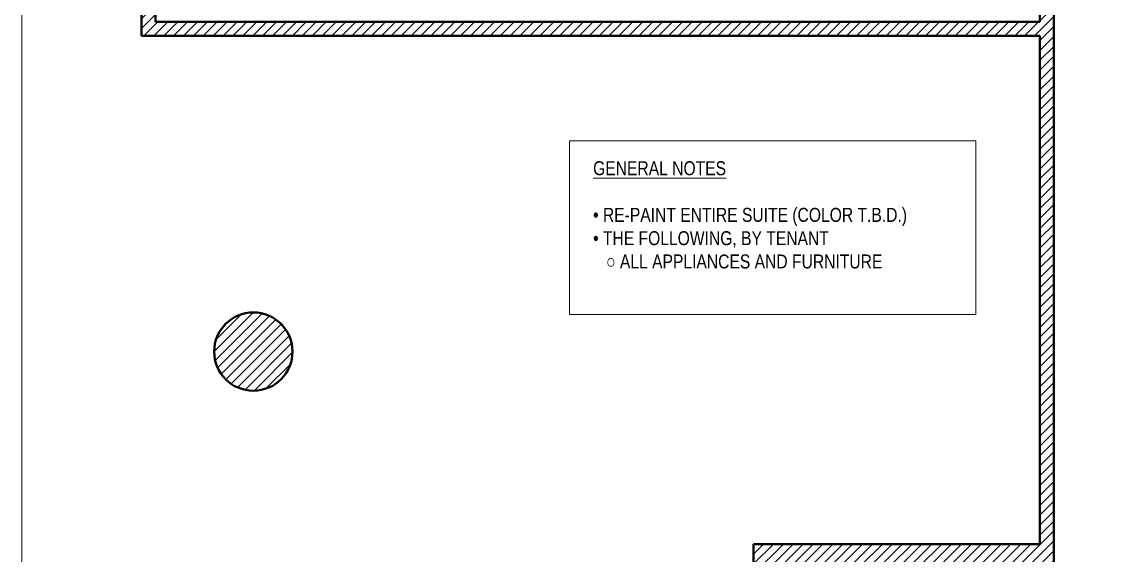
# Model space of a CAD drawing. Header units: inches. Extents: x -2978 to 4308, y -21 to 2608.
# Drawn here: x 823.5 to 1212.4, y 692 to 882.7 of the extents above; entities that cross this region are included whole.
import ezdxf

# ---------------------------------------------------------------- set-up
doc = ezdxf.new("R2010")
doc.units = ezdxf.units.IN
doc.header["$LTSCALE"] = 0.2
doc.header["$MEASUREMENT"] = 0
doc.layers.get('Defpoints').update_dxf_attribs({"color": 240, "linetype": 'CONTINUOUS', "lineweight": 0})
for name, color, linetype, lineweight in [('Annotations', 40, 'CONTINUOUS', 5), ('Hatches', 8, 'CONTINUOUS', 5), ('Viewed', 150, 'CONTINUOUS', 9), ('Walls', 7, 'CONTINUOUS', 40)]:
    doc.layers.add(name, color=color, linetype=linetype, lineweight=lineweight)
doc.styles.get("Standard").update_dxf_attribs({"font": 'arial.ttf', "width": 0.8})
pattern_1 = [(45, (267.6333, -330.0607), (-1.767767, 1.767767), [])]

# ---------------------------------------------------------------- blocks, each defined once
blk = doc.blocks.new('floor plan')
at = {"layer": 'Hatches'}
h = blk.add_hatch(dxfattribs=at)
h.set_pattern_fill('ANSI31', color=256, scale=20, style=0)
h.set_pattern_definition(pattern_1)
h.paths.add_polyline_path([(70.18, 791.98, 0.887026), (94, 791.98), (363.74, 791.98), (363.74, 722.37), (368.74, 722.37), (368.74, 791.98), (369.74, 791.98), (369.74, 908.71), (151.57, 908.71), (151.57, 900.62), (139.74, 900.62), (139.74, 908.71), (32.05, 908.71), (32.05, 900.71), (0, 900.71), (0, 895.71), (60.37, 895.71), (60.37, 900.71), (79.93, 900.71), (79.93, 811.71), (0, 811.71), (0, 805.71), (79.93, 805.71), (79.93, 805.21, 0.278864), (70.63, 796.98), (42.74, 796.98), (42.74, 678.37), (42.74, 547.54), (215.04, 547.54), (363.74, 547.54), (363.74, 365.9), (261.49, 365.9), (261.49, 71.96), (368.74, 71.96), (368.74, 178.77), (385.06, 178.77), (385.06, 183.77), (368.74, 183.77), (368.74, 243.77), (363.12, 243.77), (363.12, 77.59), (267.12, 77.59), (267.12, 288.27), (363.12, 288.27), (363.12, 284.77), (368.74, 284.77), (368.74, 365.9), (368.74, 552.54), (368.74, 622.37), (363.74, 622.37), (363.74, 552.54), (47.74, 552.54), (47.74, 666.37), (145.02, 666.37), (145.02, 601.2), (150.02, 601.2), (150.02, 666.37), (185.04, 666.37), (209.5, 666.37), (209.5, 601.26), (214.5, 601.26), (214.5, 666.37), (298.62, 666.37), (298.62, 601.26), (303.62, 601.26), (303.62, 666.37), (303.75, 666.37), (363.74, 666.37), (363.74, 662.37), (368.74, 662.37), (368.74, 682.37), (363.74, 682.37), (363.74, 678.37), (303.75, 678.37), (303.75, 743.98), (298.75, 743.98), (298.75, 678.37), (214.34, 678.37), (214.34, 742.37), (185.04, 742.37), (185.04, 678.37), (47.74, 678.37), (47.74, 791.98)])
h.paths.add_polyline_path([(85.55, 804.9), (85.55, 900.71), (135.89, 900.71), (135.89, 896.62), (155.57, 896.62), (155.57, 900.71), (360.74, 900.71), (360.74, 797.52), (93.36, 797.52, 0.236234)], flags=16)
h.paths.add_polyline_path([(267.12, 293.9), (267.12, 357.9), (363.12, 357.9), (363.12, 293.9)], flags=16)
h.paths.add_polyline_path([(190.04, 678.37), (190.04, 737.37), (209.34, 737.37), (209.34, 678.37)], flags=16)
h = blk.add_hatch(dxfattribs=at)
h.set_pattern_fill('ANSI31', color=256, scale=20, style=0)
h.set_pattern_definition(pattern_1)
h.paths.add_polyline_path([(96.74, 434.71, 1), (68.74, 434.71, 1)])
at = {"layer": 'Defpoints'}
blk.add_lwpolyline([(999.08, 1241.29), (999.08, 0), (0, 0), (0, 1241.29)], close=True, dxfattribs=at)
at = {"layer": 'Walls'}
for p, q in [((42.74, 678.37), (42.74, 547.54)), ((47.74, 552.54), (47.74, 666.37)), ((363.74, 622.37), (363.74, 552.54)), ((368.74, 552.54), (368.74, 622.37)), ((363.74, 552.54), (47.74, 552.54)), ((368.74, 365.9), (368.74, 552.62)), ((368.74, 365.9), (368.74, 552.62)), ((368.74, 365.9), (368.74, 552.54)), ((42.74, 547.54), (215.04, 547.54)), ((215.04, 547.54), (363.74, 547.54)), ((363.74, 547.54), (363.74, 365.9)), ((363.74, 547.54), (363.74, 365.9)), ((363.74, 547.54), (363.74, 365.9)), ((261.49, 365.9), (261.49, 71.96)), ((363.74, 365.9), (261.49, 365.9)), ((368.74, 365.9), (368.74, 284.77))]:
    blk.add_line(p, q, dxfattribs=at)
blk.add_circle((82.74, 434.71), 14, dxfattribs=at)
at = {"layer": 'Viewed', "flags": 8}
for tag, p in [('MODELNUMBER', (65.83, 678.56)), ('TRADENAME', (65.84, 678.56)), ('PRODUCT', (65.84, 678.56)), ('MATERIAL', (65.84, 678.56)), ('MODELNUMBER', (127.69, 678.42)), ('TRADENAME', (127.69, 678.42)), ('PRODUCT', (127.69, 678.42)), ('MATERIAL', (127.7, 678.42)), ('MODELNUMBER', (166.21, 678.37)), ('TRADENAME', (166.21, 678.37)), ('PRODUCT', (166.21, 678.37)), ('MATERIAL', (166.21, 678.37))]:
    blk.add_attdef(tag, p, '', height=0.001, rotation=90, dxfattribs=at)
at = {"layer": 'Viewed', "text_generation_flag": 4, "flags": 8}
for tag, p in [('TRADENAME', (66.34, 666.19)), ('MODELNUMBER', (66.34, 666.19)), ('MATERIAL', (66.35, 666.19)), ('PRODUCT', (66.35, 666.19)), ('MATERIAL', (128.19, 666.18)), ('PRODUCT', (128.19, 666.18)), ('TRADENAME', (128.19, 666.18)), ('MODELNUMBER', (128.19, 666.18))]:
    blk.add_attdef(tag, p, '', height=0.001, rotation=270, dxfattribs=at)

msp = doc.modelspace()

# ---------------------------------------------------------------- linework, layer by layer
at = {"layer": 'Annotations'}
msp.add_lwpolyline([(1019.264, 840.133), (1019.264, 778.078), (1164.411, 778.078), (1164.411, 840.133)], close=True, dxfattribs=at)

# ---------------------------------------------------------------- block references
at = {"layer": 'Walls'}
msp.add_blockref('floor plan', (823.544, 330.061), dxfattribs=at)

# ---------------------------------------------------------------- texts
at = {"layer": 'Annotations', "insert": (1027.678, 832.82), "char_height": 5, "width": 237.29826, "attachment_point": 1}
msp.add_mtext('{\\LGENERAL NOTES\\P\\P\\l• RE-PAINT ENTIRE SUITE (COLOR T.B.D.)\\P• THE FOLLOWING, BY TENANT\\P   ○ ALL APPLIANCES AND FURNITURE}', dxfattribs=at)

doc.saveas('drawing.dxf')
